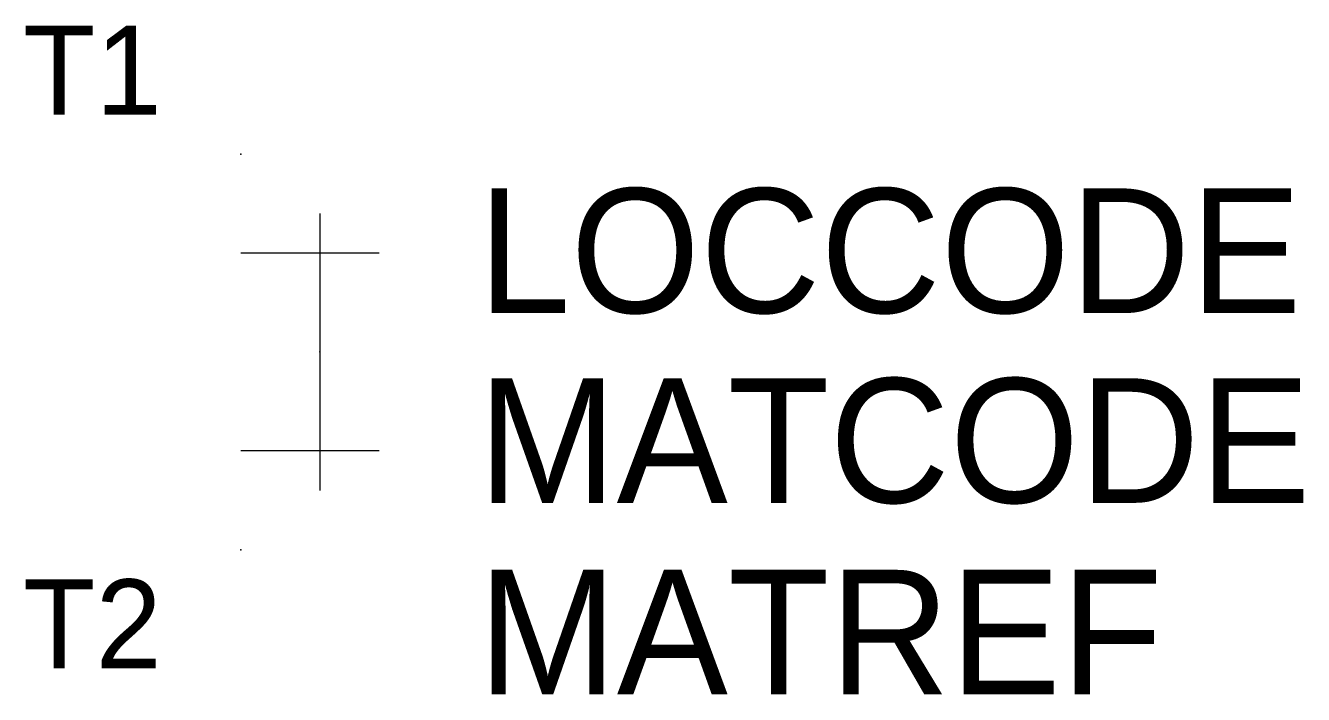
# Model space of a CAD drawing. Extents: x -5.4 to 26.9, y -8.7 to 8.2.
import ezdxf
from ezdxf.enums import TextEntityAlignment as Align

# ---------------------------------------------------------------- set-up
doc = ezdxf.new("R2010")
doc.units = 0
doc.layers.get('0').update_dxf_attribs({"linetype": 'CONTINUOUS'})
for name, color, linetype in [('A', 7, 'CONTINUOUS'), ('C', 6, 'CONTINUOUS'), ('T2', 7, 'CONTINUOUS')]:
    doc.layers.add(name, color=color, linetype=linetype)

msp = doc.modelspace()

# ---------------------------------------------------------------- linework, layer by layer
at = {"color": 0, "linetype": 'CONTINUOUS'}
for p, q in [((2, 3.5), (2, -3.5)), ((3.5, 2.5), (0, 2.5)), ((3.5, -2.5), (0, -2.5))]:
    msp.add_line(p, q, dxfattribs=at)
at = {"layer": 'A', "color": 0, "linetype": 'CONTINUOUS'}
msp.add_point((2, 0), dxfattribs=at)
at = {"layer": 'C', "color": 0, "linetype": 'CONTINUOUS'}
for p in [(0, 5), (0, -5)]:
    msp.add_point(p, dxfattribs=at)

# ---------------------------------------------------------------- texts
at = {"color": 0, "linetype": 'CONTINUOUS'}
for tag, p in [('LOCCODE', (6, 0.985)), ('MATCODE', (6, -3.815)), ('MATREF', (6.004, -8.658))]:
    msp.add_attdef(tag, p, '', height=3.15, dxfattribs=at)
at = {"layer": 'T2', "color": 0, "linetype": 'CONTINUOUS'}
for tag, p in [('T1', (-2, 6)), ('T2', (-2, -8))]:
    msp.add_attdef(tag, text='', height=2.25, dxfattribs=at).set_placement(p, align=Align.RIGHT)

doc.saveas('drawing.dxf')
